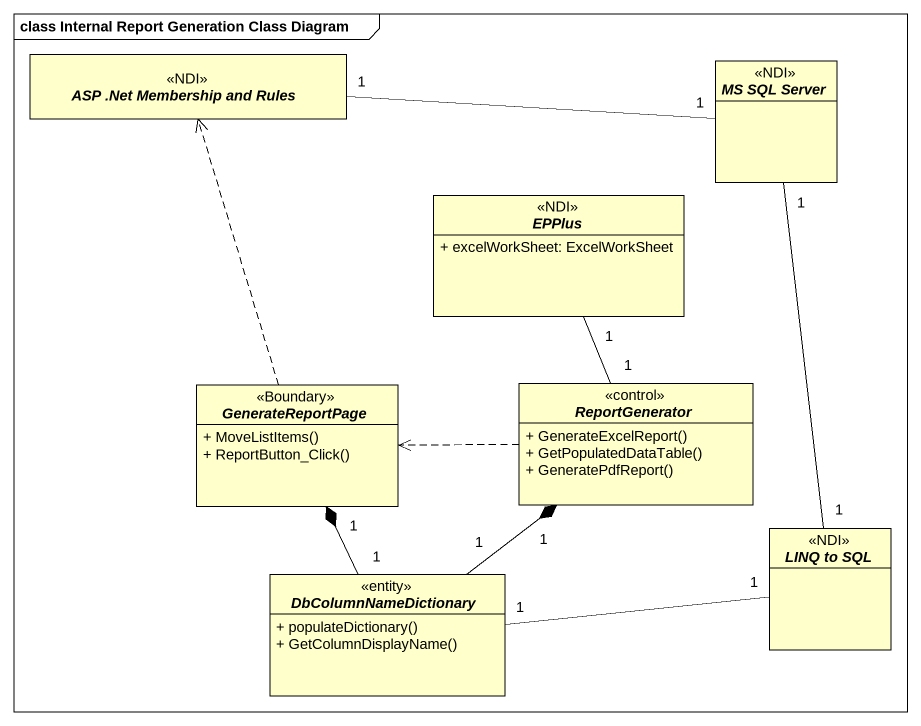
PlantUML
@startuml
mainframe class Internal Report Generation Class Diagram
hide circle
hide empty members
skinparam classAttributeIconSize 0
interface "ASP .Net Membership and Rules" as ASP_Net_Membership_and_Rules <<NDI>>
interface "MS SQL Server" as MS_SQL_Server <<NDI>>
interface EPPlus <<NDI>> {
  + excelWorkSheet: ExcelWorkSheet
}
interface GenerateReportPage <<Boundary>> {
  + MoveListItems()
  + ReportButton_Click()
}
interface ReportGenerator <<control>> {
  + GenerateExcelReport()
  + GetPopulatedDataTable()
  + GeneratePdfReport()
}
interface "LINQ to SQL" as LINQ_to_SQL <<NDI>>
interface DbColumnNameDictionary <<entity>> {
  + populateDictionary()
  + GetColumnDisplayName()
}
ASP_Net_Membership_and_Rules "1" -right- "1" MS_SQL_Server
MS_SQL_Server "1" -- "1" LINQ_to_SQL
EPPlus "1" -- "1" ReportGenerator
GenerateReportPage .up.> ASP_Net_Membership_and_Rules
ReportGenerator .left.> GenerateReportPage
DbColumnNameDictionary "1" -up-* "1" GenerateReportPage
DbColumnNameDictionary "1" -up-* "1" ReportGenerator
DbColumnNameDictionary "1" -right- "1" LINQ_to_SQL
@enduml
